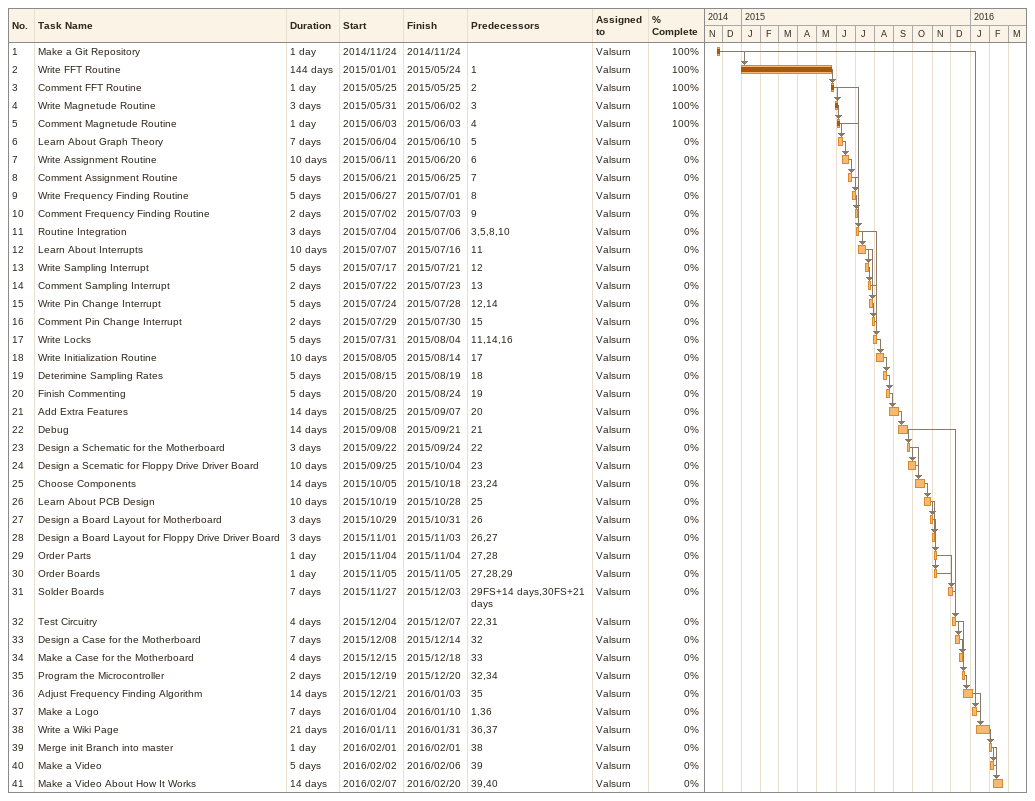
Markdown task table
| ID | Task | Duration | Start | Finish | Predecessors | Resources | % complete |
|---|---|---|---|---|---|---|---|
| 1 | Make a Git Repository | 1d | 2014-11-24 | 2014-11-24 |  | Valsurn | 100 |
| 2 | Write FFT Routine | 144d | 2015-01-01 | 2015-05-24 | 1 | Valsurn | 100 |
| 3 | Comment FFT Routine | 1d | 2015-05-25 | 2015-05-25 | 2 | Valsurn | 100 |
| 4 | Write Magnetude Routine | 3d | 2015-05-31 | 2015-06-02 | 3 | Valsurn | 100 |
| 5 | Comment Magnetude Routine | 1d | 2015-06-03 | 2015-06-03 | 4 | Valsurn | 100 |
| 6 | Learn About Graph Theory | 7d | 2015-06-04 | 2015-06-10 | 5 | Valsurn | 0 |
| 7 | Write Assignment Routine | 10d | 2015-06-11 | 2015-06-20 | 6 | Valsurn | 0 |
| 8 | Comment Assignment Routine | 5d | 2015-06-21 | 2015-06-25 | 7 | Valsurn | 0 |
| 9 | Write Frequency Finding Routine | 5d | 2015-06-27 | 2015-07-01 | 8 | Valsurn | 0 |
| 10 | Comment Frequency Finding Routine | 2d | 2015-07-02 | 2015-07-03 | 9 | Valsurn | 0 |
| 11 | Routine Integration | 3d | 2015-07-04 | 2015-07-06 | 3, 5, 8, 10 | Valsurn | 0 |
| 12 | Learn About Interrupts | 10d | 2015-07-07 | 2015-07-16 | 11 | Valsurn | 0 |
| 13 | Write Sampling Interrupt | 5d | 2015-07-17 | 2015-07-21 | 12 | Valsurn | 0 |
| 14 | Comment Sampling Interrupt | 2d | 2015-07-22 | 2015-07-23 | 13 | Valsurn | 0 |
| 15 | Write Pin Change Interrupt | 5d | 2015-07-24 | 2015-07-28 | 12, 14 | Valsurn | 0 |
| 16 | Comment Pin Change Interrupt | 2d | 2015-07-29 | 2015-07-30 | 15 | Valsurn | 0 |
| 17 | Write Locks | 5d | 2015-07-31 | 2015-08-04 | 11, 14, 16 | Valsurn | 0 |
| 18 | Write Initialization Routine | 10d | 2015-08-05 | 2015-08-14 | 17 | Valsurn | 0 |
| 19 | Deterimine Sampling Rates | 5d | 2015-08-15 | 2015-08-19 | 18 | Valsurn | 0 |
| 20 | Finish Commenting | 5d | 2015-08-20 | 2015-08-24 | 19 | Valsurn | 0 |
| 21 | Add Extra Features | 14d | 2015-08-25 | 2015-09-07 | 20 | Valsurn | 0 |
| 22 | Debug | 14d | 2015-09-08 | 2015-09-21 | 21 | Valsurn | 0 |
| 23 | Design a Schematic for the Motherboard | 3d | 2015-09-22 | 2015-09-24 | 22 | Valsurn | 0 |
| 24 | Design a Scematic for Floppy Drive Driver Board | 10d | 2015-09-25 | 2015-10-04 | 23 | Valsurn | 0 |
| 25 | Choose Components | 14d | 2015-10-05 | 2015-10-18 | 23, 24 | Valsurn | 0 |
| 26 | Learn About PCB Design | 10d | 2015-10-19 | 2015-10-28 | 25 | Valsurn | 0 |
| 27 | Design a Board Layout for Motherboard | 3d | 2015-10-29 | 2015-10-31 | 26 | Valsurn | 0 |
| 28 | Design a Board Layout for Floppy Drive Driver Board | 3d | 2015-11-01 | 2015-11-03 | 26, 27 | Valsurn | 0 |
| 29 | Order Parts | 1d | 2015-11-04 | 2015-11-04 | 27, 28 | Valsurn | 0 |
| 30 | Order Boards | 1d | 2015-11-05 | 2015-11-05 | 27, 28, 29 | Valsurn | 0 |
| 31 | Solder Boards | 7d | 2015-11-27 | 2015-12-03 | 29FS+14d, 30FS+21d | Valsurn | 0 |
| 32 | Test Circuitry | 4d | 2015-12-04 | 2015-12-07 | 22, 31 | Valsurn | 0 |
| 33 | Design a Case for the Motherboard | 7d | 2015-12-08 | 2015-12-14 | 32 | Valsurn | 0 |
| 34 | Make a Case for the Motherboard | 4d | 2015-12-15 | 2015-12-18 | 33 | Valsurn | 0 |
| 35 | Program the Microcontroller | 2d | 2015-12-19 | 2015-12-20 | 32, 34 | Valsurn | 0 |
| 36 | Adjust Frequency Finding Algorithm | 14d | 2015-12-21 | 2016-01-03 | 35 | Valsurn | 0 |
| 37 | Make a Logo | 7d | 2016-01-04 | 2016-01-10 | 1, 36 | Valsurn | 0 |
| 38 | Write a Wiki Page | 21d | 2016-01-11 | 2016-01-31 | 36, 37 | Valsurn | 0 |
| 39 | Merge init Branch into master | 1d | 2016-02-01 | 2016-02-01 | 38 | Valsurn | 0 |
| 40 | Make a Video | 5d | 2016-02-02 | 2016-02-06 | 39 | Valsurn | 0 |
| 41 | Make a Video About How It Works | 14d | 2016-02-07 | 2016-02-20 | 39, 40 | Valsurn | 0 |
